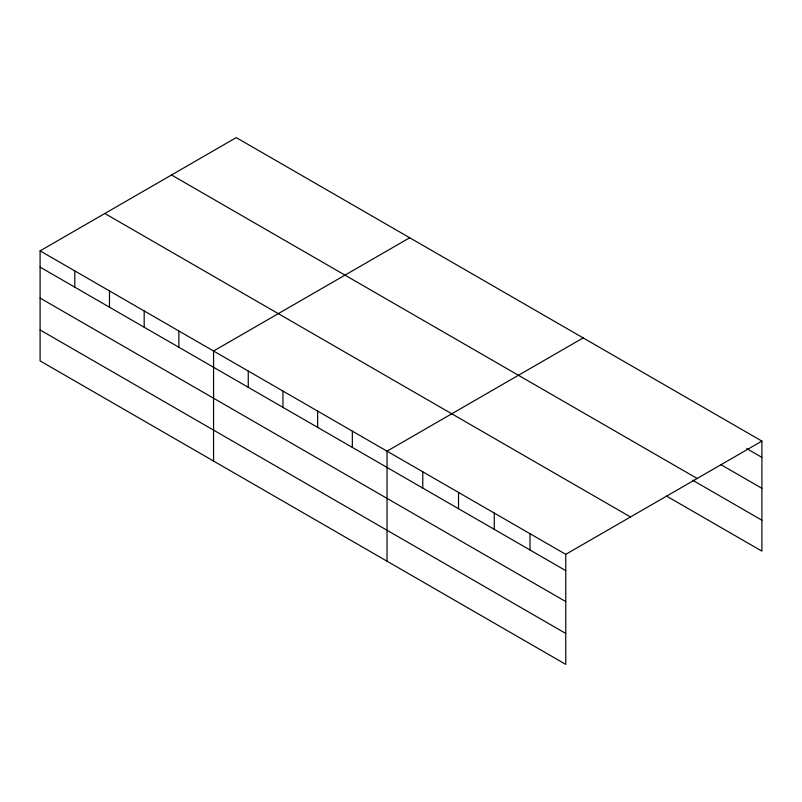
<?xml version="1.0" encoding="UTF-8"?>
<svg xmlns="http://www.w3.org/2000/svg" width="802" height="802" viewBox="0 0 802 802"><rect width="100%" height="100%" fill="white"/><g stroke="black" fill="none" stroke-linecap="round" stroke-linejoin="round"><path stroke-width="1.2" d="M565.751 601.56L565.751 554.342L40.1 250.866L40.1 360.9L565.751 664.387L565.751 601.56L40.1 298.083M666.582 496.107L761.9 551.134L761.9 441.1L236.249 137.613L40.1 250.866M409.712 237.763L213.563 351.015L213.563 461.05M583.174 337.913L387.025 451.165L387.025 561.199M565.751 554.342L761.9 441.1M746.732 448.619L761.9 457.381M720.737 464.558L761.9 488.318M171.518 174.986L697.169 478.473M692.577 480.177L761.9 520.197M104.831 213.492L630.482 516.969M40.1 267.136L565.751 570.623M40.1 329.963L565.751 633.44M530.012 533.711L530.012 549.982M494.263 513.069L494.263 529.35M458.523 492.438L458.523 508.709M422.774 471.797L422.774 488.077M352.339 431.135L352.339 447.406M317.642 411.105L317.642 427.376M282.956 391.075L282.956 407.346M248.259 371.045L248.259 387.316M178.876 330.985L178.876 347.256M144.18 310.955L144.18 327.226M109.483 290.925L109.483 307.196M74.797 270.896L74.797 287.166"/></g></svg>
